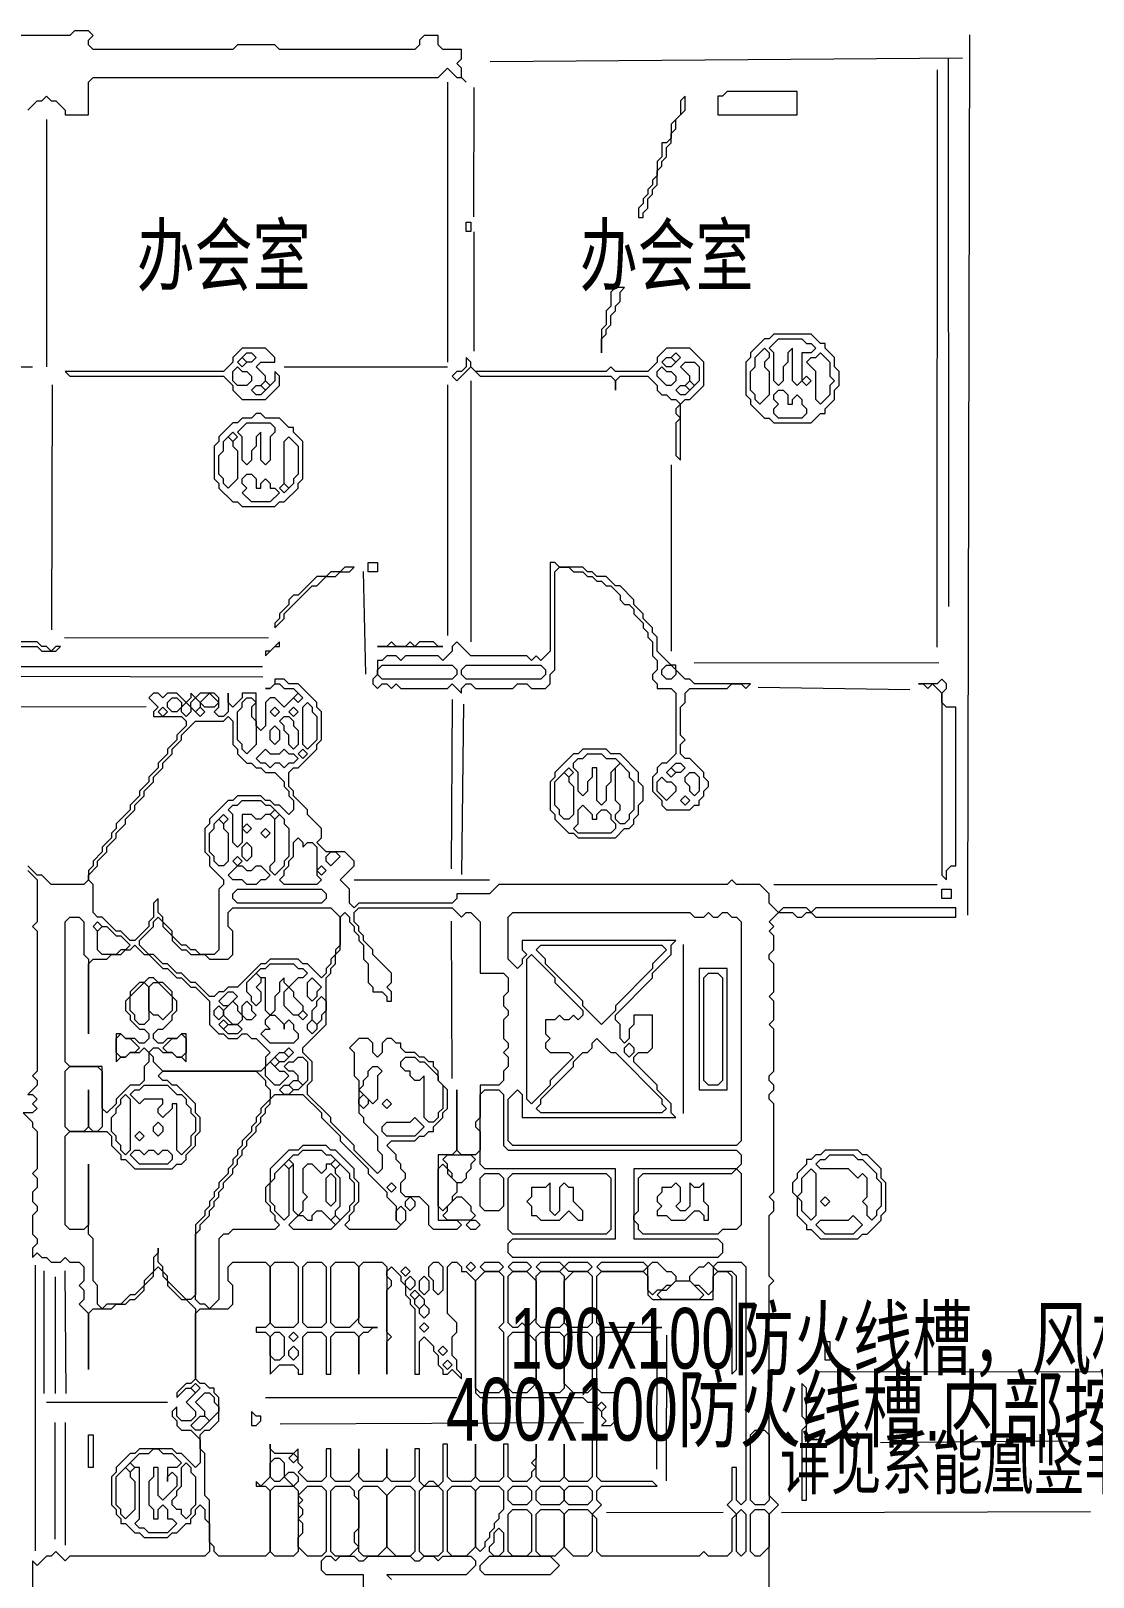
# Model space of a CAD drawing. Extents: x 10 to 1972, y 14 to 1392.
# Drawn here: x 1294.7 to 1522.4, y 704.5 to 1036 of the extents above; entities that cross this region are included whole.
import ezdxf

# ---------------------------------------------------------------- set-up
doc = ezdxf.new("R2010")
doc.units = 0
for name, color, linetype, lineweight in [('OCR_TEXT', 6, 'Continuous', 0), ('TRACE_CURVE', 6, 'Continuous', 0), ('TRACE_STRAIGHT', 5, 'Continuous', 0), ('TRACE_TEXT_SYMBOL', 6, 'Continuous', 0)]:
    doc.layers.add(name, color=color, linetype=linetype, lineweight=lineweight)
doc.styles.add('wqy-unicode', font='wqy-unicode.lff')

msp = doc.modelspace()

# ---------------------------------------------------------------- linework, layer by layer
at = {"layer": 'TRACE_CURVE', "color": 6}
for points in [[(1347, 897), (1347, 896), (1346, 895), (1345, 895), (1346, 895), (1347, 896), (1348, 896), (1349, 895), (1351, 895), (1352, 894), (1349, 891), (1347, 893), (1346, 893), (1345, 892), (1345, 887), (1344, 886), (1343, 887), (1343, 894), (1340, 894), (1340, 893), (1338, 891), (1337, 892), (1337, 894), (1337, 890), (1336, 889), (1335, 889), (1334, 890), (1335, 891), (1335, 893), (1334, 894), (1331, 894), (1330, 893), (1329, 894), (1329, 893), (1328, 892), (1326, 894), (1324, 894), (1323, 893), (1322, 894), (1321, 894), (1320, 893), (1322, 891), (1321, 890), (1321, 889), (1327, 889), (1328, 888), (1328, 887), (1326, 885), (1326, 884), (1324, 882), (1324, 881), (1322, 879), (1322, 878), (1320, 876), (1320, 875), (1318, 873), (1318, 872), (1316, 870), (1316, 869), (1313, 866), (1313, 865), (1312, 864), (1312, 863), (1310, 861)], [(1493, 846), (1493, 848), (1463, 848), (1462, 847), (1461, 848), (1456, 848), (1455, 847), (1453, 849), (1453, 851), (1451, 853), (1446, 853), (1445, 854), (1444, 853), (1395, 853), (1393, 851), (1386, 851), (1386, 850), (1385, 849), (1365, 849), (1364, 848), (1363, 849), (1363, 852), (1361, 854), (1364, 857), (1364, 858), (1362, 860), (1358, 860), (1356, 862), (1357, 863), (1357, 865), (1354, 868), (1354, 869), (1351, 872), (1351, 873), (1350, 874), (1350, 877), (1351, 878), (1352, 878), (1356, 882), (1356, 883), (1357, 884), (1357, 890), (1356, 891), (1356, 892), (1352, 896), (1350, 896), (1349, 897), (1347, 897)], [(1336, 888), (1337, 889), (1338, 888), (1338, 883), (1339, 882), (1339, 881), (1341, 879), (1342, 879), (1343, 878), (1344, 878), (1345, 877), (1347, 877), (1349, 875), (1349, 874), (1350, 873), (1350, 872), (1351, 871), (1351, 869), (1350, 868), (1348, 870), (1347, 870), (1346, 871), (1345, 871), (1344, 872), (1339, 872), (1338, 871), (1337, 871), (1333, 867), (1333, 866), (1332, 865), (1332, 860), (1333, 859), (1333, 857), (1336, 854), (1336, 853), (1335, 852), (1335, 839), (1334, 838), (1331, 838), (1330, 839), (1329, 839), (1328, 840), (1327, 840), (1325, 842), (1325, 843), (1323, 845), (1323, 846), (1322, 847), (1322, 850), (1321, 849), (1321, 846), (1320, 845), (1320, 844), (1317, 841), (1316, 841), (1314, 843), (1313, 843), (1310, 846), (1309, 846), (1308, 847), (1308, 853), (1307, 854), (1307, 855), (1309, 857)], [(1309, 857), (1309, 858), (1311, 860), (1311, 861), (1313, 863), (1313, 864), (1315, 866), (1315, 867), (1317, 869), (1317, 870), (1319, 872), (1319, 873), (1321, 875), (1321, 876), (1323, 878), (1323, 879), (1325, 881), (1325, 882), (1327, 884), (1327, 885), (1330, 888), (1336, 888)], [(1310, 861), (1310, 860), (1308, 858), (1308, 857), (1307, 856), (1307, 854), (1306, 853), (1299, 853), (1297, 855), (1296, 855), (1294, 857)], [(1294, 856), (1296, 854), (1296, 845), (1295, 844), (1296, 843), (1296, 813), (1295, 812), (1296, 811), (1296, 810), (1294, 808), (1295, 808), (1296, 807), (1295, 806), (1296, 805), (1295, 804), (1293, 804), (1295, 802), (1295, 801), (1296, 800), (1296, 792), (1295, 791), (1296, 790), (1296, 788), (1295, 787), (1295, 785), (1296, 784), (1296, 783), (1295, 782), (1295, 778)], [(1302, 845), (1303, 846), (1305, 846), (1306, 845), (1306, 838), (1307, 837), (1307, 821), (1307, 836), (1308, 837), (1311, 837), (1312, 838), (1314, 838), (1315, 839), (1316, 839), (1317, 840), (1319, 838), (1320, 838), (1323, 835), (1324, 835), (1326, 833), (1327, 833), (1329, 831), (1330, 831), (1333, 828), (1333, 823), (1335, 821), (1336, 821), (1337, 820), (1339, 820), (1340, 821), (1341, 821), (1342, 820), (1343, 820), (1346, 817), (1345, 816), (1345, 814), (1344, 813), (1323, 813), (1321, 815), (1321, 816), (1320, 817), (1321, 818), (1322, 818), (1323, 817), (1325, 817), (1326, 816), (1327, 816), (1328, 815), (1328, 821), (1327, 821), (1326, 820), (1324, 820), (1323, 819), (1322, 819), (1321, 820), (1321, 821), (1322, 822), (1323, 822), (1325, 824), (1325, 825), (1326, 826), (1326, 828), (1325, 829), (1325, 830)], [(1383, 803), (1383, 804), (1384, 805), (1384, 809), (1382, 811), (1382, 813), (1381, 814), (1381, 815), (1380, 815), (1379, 816), (1378, 816), (1377, 817), (1375, 817), (1374, 818), (1374, 819), (1373, 819), (1372, 820), (1371, 820), (1370, 819), (1370, 817), (1369, 816), (1368, 817), (1368, 819), (1367, 820), (1365, 820), (1363, 818), (1364, 817), (1364, 812), (1365, 811), (1365, 804), (1366, 803), (1366, 802), (1369, 799), (1369, 796), (1370, 795), (1370, 792), (1369, 791), (1364, 796), (1364, 797), (1359, 802), (1359, 803), (1354, 808), (1354, 810), (1355, 811), (1355, 815), (1353, 817), (1353, 818), (1358, 823), (1358, 833), (1359, 834), (1359, 835), (1360, 836), (1360, 838), (1361, 839), (1361, 846), (1362, 847), (1363, 846), (1363, 845), (1364, 844), (1364, 843), (1365, 842), (1365, 841), (1366, 840), (1366, 837)], [(1364, 847), (1365, 848), (1385, 848), (1387, 846), (1388, 847), (1389, 847), (1391, 845), (1391, 834), (1396, 834), (1397, 833), (1397, 830), (1396, 829), (1396, 827), (1397, 826), (1397, 825), (1396, 824), (1396, 820), (1397, 819), (1397, 818), (1396, 817), (1397, 816), (1397, 814), (1396, 813), (1396, 811), (1395, 810), (1391, 810), (1391, 803), (1390, 802), (1390, 801), (1391, 800), (1391, 796), (1390, 795), (1387, 795), (1386, 796), (1386, 809), (1386, 796), (1385, 795), (1382, 795), (1382, 781), (1386, 781), (1387, 780), (1386, 779), (1381, 779), (1380, 780), (1380, 784), (1378, 786), (1375, 786), (1374, 787), (1374, 789), (1375, 790), (1375, 791), (1374, 792), (1374, 793), (1373, 794), (1373, 795), (1371, 797), (1372, 798), (1377, 798), (1378, 799), (1379, 799), (1380, 800), (1381, 800), (1381, 801), (1383, 803)], [(1366, 837), (1367, 836), (1367, 832), (1368, 831), (1368, 830), (1370, 830), (1371, 829), (1371, 828), (1372, 828), (1372, 830), (1371, 831), (1372, 832), (1372, 834), (1368, 838), (1368, 839), (1366, 841), (1366, 842), (1365, 843), (1365, 844), (1364, 845), (1364, 847)], [(1453, 664), (1453, 718), (1455, 720), (1453, 722), (1453, 767), (1454, 768), (1453, 769), (1453, 782), (1454, 783), (1454, 785), (1453, 786), (1454, 787), (1454, 806), (1453, 807), (1453, 808), (1454, 809), (1454, 810), (1453, 811), (1453, 812), (1454, 813), (1454, 822), (1453, 823), (1454, 824), (1454, 828), (1453, 829), (1454, 830), (1454, 836), (1453, 837), (1453, 838), (1454, 839), (1454, 842), (1453, 843), (1454, 844), (1453, 845), (1455, 847), (1458, 847), (1459, 846), (1460, 846), (1461, 847), (1462, 847), (1463, 846), (1493, 846)], [(1325, 830), (1323, 832), (1322, 832), (1321, 833), (1320, 833), (1319, 832), (1318, 832), (1316, 830), (1316, 829), (1315, 828), (1315, 826), (1316, 825), (1316, 824), (1318, 822), (1319, 822), (1320, 821), (1320, 820), (1319, 819), (1318, 819), (1317, 820), (1315, 820), (1314, 821), (1313, 821), (1313, 815), (1314, 816), (1315, 816), (1316, 817), (1318, 817), (1319, 818), (1320, 817), (1320, 815), (1319, 814), (1319, 811), (1318, 810), (1316, 810), (1313, 807), (1313, 806), (1311, 804), (1310, 805), (1310, 814), (1303, 814), (1302, 815), (1302, 845)], [(1322, 812), (1323, 813), (1343, 813), (1345, 811), (1345, 810), (1346, 809), (1346, 807), (1344, 805), (1344, 804), (1343, 803), (1343, 802), (1342, 801), (1342, 800), (1340, 798), (1340, 797), (1339, 796), (1339, 795), (1338, 794), (1338, 793), (1337, 792), (1337, 791), (1335, 789), (1335, 788), (1334, 787), (1334, 786), (1333, 785), (1333, 784), (1332, 783), (1332, 782), (1330, 780), (1330, 765), (1329, 764), (1328, 764), (1324, 768), (1324, 769), (1323, 770), (1323, 771), (1322, 772), (1322, 775), (1322, 774), (1321, 773), (1321, 770), (1319, 768), (1319, 767), (1317, 765), (1316, 765), (1314, 763), (1311, 763), (1310, 762), (1309, 763), (1309, 767), (1308, 768), (1308, 777), (1307, 778), (1307, 793), (1307, 780), (1306, 779), (1303, 779), (1302, 780), (1302, 799), (1303, 800), (1311, 800), (1312, 799), (1312, 797)], [(1312, 797), (1314, 795), (1314, 794), (1315, 794), (1317, 792), (1325, 792), (1326, 793), (1327, 793), (1328, 794), (1328, 795), (1330, 797), (1330, 799), (1331, 800), (1331, 803), (1330, 804), (1330, 806), (1326, 810), (1325, 810), (1324, 811), (1323, 811), (1322, 812)], [(1346, 807), (1347, 808), (1353, 808), (1357, 804), (1357, 803), (1361, 799), (1361, 798), (1367, 792), (1367, 791), (1371, 787), (1371, 786), (1373, 784), (1373, 781), (1374, 780), (1373, 779), (1363, 779), (1362, 780), (1363, 781), (1363, 782), (1364, 783), (1364, 784), (1365, 785), (1365, 789), (1364, 790), (1364, 792), (1360, 796), (1359, 796), (1358, 797), (1353, 797), (1352, 796), (1350, 796), (1346, 792), (1346, 789), (1345, 788), (1345, 785), (1346, 784), (1346, 783), (1347, 782), (1347, 781), (1348, 780), (1347, 779), (1338, 779), (1337, 778), (1336, 778), (1335, 777), (1335, 764), (1333, 762), (1332, 763), (1331, 763), (1330, 764), (1330, 778), (1331, 779), (1331, 780), (1333, 782), (1333, 783), (1334, 784), (1334, 785), (1335, 786), (1335, 787), (1336, 788), (1336, 789), (1338, 791), (1338, 792), (1339, 793)], [(1339, 793), (1339, 794), (1340, 795), (1340, 796), (1341, 797), (1341, 798), (1343, 800), (1343, 801), (1344, 802), (1344, 803), (1345, 804), (1345, 805), (1346, 806), (1346, 807)], [(1295, 778), (1296, 777), (1296, 776), (1295, 775), (1295, 773), (1296, 774), (1297, 773), (1298, 773), (1299, 772), (1301, 772), (1302, 773), (1303, 772), (1305, 772), (1306, 771), (1306, 768), (1305, 767), (1306, 766), (1306, 764), (1305, 763), (1307, 761), (1307, 749), (1307, 761), (1308, 762), (1312, 762), (1313, 763), (1315, 763), (1316, 764), (1317, 764), (1319, 766), (1319, 767), (1321, 769), (1321, 770), (1322, 771), (1323, 770), (1323, 769), (1324, 768), (1324, 767), (1327, 764), (1328, 764), (1330, 762), (1330, 747), (1329, 746), (1328, 746), (1326, 744), (1326, 743), (1328, 745), (1329, 745), (1330, 744), (1328, 742), (1330, 740), (1330, 739), (1329, 738), (1327, 738), (1326, 739), (1326, 741), (1325, 740), (1325, 739), (1326, 738), (1326, 737), (1327, 736), (1329, 736), (1331, 734), (1331, 729), (1330, 728)], [(1378, 732), (1377, 732), (1377, 726), (1376, 725), (1372, 725), (1371, 726), (1371, 732), (1371, 726), (1370, 725), (1366, 725), (1365, 726), (1365, 732), (1365, 727), (1363, 725), (1360, 725), (1359, 726), (1359, 732), (1358, 732), (1358, 726), (1357, 725), (1354, 725), (1352, 727), (1353, 728), (1352, 729), (1352, 732), (1351, 731), (1347, 731), (1346, 732), (1346, 733), (1346, 726), (1344, 724), (1343, 725), (1343, 724), (1345, 724), (1346, 723), (1346, 710), (1345, 709), (1335, 709), (1334, 710), (1334, 711), (1333, 712), (1333, 721), (1332, 722), (1332, 731), (1331, 732), (1331, 735), (1332, 736), (1333, 736), (1335, 738), (1335, 743), (1334, 744), (1334, 745), (1333, 745), (1332, 746), (1331, 746), (1330, 747), (1330, 761), (1331, 762), (1337, 762), (1338, 763), (1338, 767), (1337, 768), (1337, 771)], [(1337, 771), (1338, 772), (1345, 772), (1346, 771), (1346, 759), (1345, 758), (1343, 758), (1343, 757), (1345, 757), (1346, 756), (1346, 748), (1348, 750), (1351, 750), (1352, 749), (1352, 748), (1353, 748), (1353, 756), (1354, 757), (1357, 757), (1358, 756), (1358, 748), (1359, 748), (1359, 756), (1360, 757), (1364, 757), (1365, 756), (1365, 748), (1365, 756), (1366, 757), (1367, 757), (1368, 758), (1369, 758), (1366, 758), (1365, 759), (1365, 771), (1366, 772), (1370, 772), (1371, 771), (1371, 748), (1371, 755), (1372, 756), (1371, 757), (1371, 766), (1372, 767), (1372, 768), (1371, 769), (1371, 770), (1372, 771), (1374, 769), (1374, 768), (1375, 767), (1375, 765), (1376, 764), (1376, 763), (1377, 762), (1377, 748), (1378, 748), (1378, 755), (1379, 756), (1381, 754), (1381, 753), (1382, 752), (1382, 750), (1383, 749)], [(1383, 749), (1383, 748), (1384, 748), (1385, 749), (1387, 747), (1387, 748), (1386, 749), (1386, 751), (1385, 752), (1385, 756), (1386, 757), (1386, 759), (1384, 761), (1384, 771), (1385, 772), (1386, 772), (1387, 771), (1387, 770), (1388, 770), (1390, 768), (1390, 744), (1391, 743), (1413, 743), (1414, 742), (1415, 742), (1417, 740), (1417, 739), (1418, 738), (1417, 737), (1419, 737), (1420, 738), (1420, 744), (1417, 744), (1416, 745), (1416, 756), (1417, 757), (1428, 757), (1429, 758), (1430, 758), (1417, 758), (1416, 759), (1416, 769), (1417, 770), (1426, 770), (1427, 769), (1427, 765), (1428, 764), (1441, 764), (1441, 769), (1442, 770), (1444, 770), (1445, 769), (1445, 748), (1446, 749), (1446, 769), (1445, 770), (1442, 770), (1441, 771), (1442, 772), (1447, 772), (1448, 771), (1448, 721), (1447, 720), (1446, 721)], [(1446, 721), (1446, 728), (1445, 728), (1445, 721), (1444, 720), (1446, 718), (1445, 717), (1445, 710), (1444, 709), (1440, 709), (1439, 710), (1438, 709), (1417, 709), (1416, 710), (1416, 717), (1415, 718), (1417, 720), (1416, 721), (1416, 723), (1417, 724), (1429, 724), (1428, 725), (1417, 725), (1416, 726), (1416, 735), (1415, 734), (1415, 726), (1414, 725), (1410, 725), (1409, 726), (1409, 733), (1409, 726), (1408, 725), (1404, 725), (1403, 726), (1403, 733), (1403, 730), (1402, 729), (1403, 728), (1402, 727), (1402, 726), (1401, 725), (1398, 725), (1397, 726), (1397, 733), (1396, 733), (1396, 726), (1395, 725), (1391, 725), (1390, 726), (1390, 733), (1390, 726), (1389, 725), (1385, 725), (1384, 726), (1384, 733), (1383, 733), (1383, 725), (1382, 724), (1381, 725), (1380, 725), (1379, 724), (1378, 725), (1378, 732)], [(1330, 728), (1327, 731), (1326, 731), (1325, 732), (1318, 732), (1317, 731), (1316, 731), (1313, 728), (1313, 727), (1312, 726), (1312, 720), (1313, 719), (1313, 718), (1314, 717), (1314, 716), (1315, 716), (1317, 714), (1318, 714), (1319, 713), (1324, 713), (1325, 714), (1326, 714), (1328, 716), (1329, 716), (1329, 717), (1330, 718), (1330, 719), (1331, 720), (1332, 719), (1332, 717), (1333, 716), (1333, 710), (1332, 709), (1303, 709), (1302, 708), (1300, 710), (1299, 709), (1298, 709), (1296, 707), (1295, 708), (1295, 664)], [(1366, 665), (1366, 705), (1358, 705), (1357, 706), (1357, 708), (1358, 709), (1359, 709), (1360, 708), (1361, 709), (1364, 709), (1365, 708), (1366, 708), (1367, 709), (1376, 709), (1377, 708), (1378, 708), (1379, 709), (1381, 709), (1382, 708), (1383, 709), (1389, 709), (1390, 708), (1390, 707), (1388, 705), (1371, 705), (1372, 704)]]:
    msp.add_lwpolyline(points, dxfattribs=at)
for points in [[(1324, 892), (1325, 893), (1326, 893), (1327, 892), (1327, 891), (1326, 890), (1325, 890), (1324, 891)], [(1327, 891), (1328, 892), (1329, 891), (1329, 890), (1328, 889), (1327, 890)], [(1329, 892), (1330, 893), (1331, 892), (1331, 891), (1330, 890), (1329, 891)], [(1333, 894), (1335, 892), (1334, 891), (1332, 891), (1331, 892)], [(1340, 892), (1341, 893), (1342, 893), (1343, 892), (1342, 891), (1342, 889), (1343, 888), (1343, 883), (1341, 881), (1340, 882), (1340, 883), (1339, 884), (1339, 890), (1340, 891)], [(1351, 893), (1352, 894), (1353, 893), (1352, 892)], [(1353, 891), (1354, 892), (1355, 891), (1355, 890), (1356, 889), (1356, 884), (1354, 882), (1353, 883)], [(1322, 890), (1323, 891), (1324, 890), (1323, 889)], [(1330, 890), (1331, 891), (1332, 890), (1331, 889)], [(1346, 890), (1347, 891), (1348, 890), (1347, 889)], [(1348, 888), (1349, 889), (1350, 889), (1351, 888), (1351, 887), (1352, 886), (1352, 883), (1351, 882), (1350, 883), (1350, 885), (1349, 886), (1349, 887)], [(1350, 890), (1351, 891), (1352, 890), (1351, 889)], [(1346, 886), (1347, 887), (1348, 886), (1348, 884), (1347, 883), (1346, 884)], [(1345, 882), (1346, 881), (1348, 881), (1349, 882), (1350, 881), (1351, 881), (1352, 880), (1351, 879), (1350, 879), (1349, 878), (1348, 879), (1347, 879), (1346, 878), (1345, 879), (1344, 879), (1343, 880)], [(1352, 881), (1353, 882), (1354, 881), (1353, 880)], [(1339, 870), (1340, 871), (1344, 871), (1345, 870), (1346, 870), (1347, 869), (1346, 868), (1345, 868), (1344, 867), (1343, 867), (1342, 868), (1340, 868), (1340, 862), (1339, 861), (1338, 862), (1338, 868), (1337, 869), (1338, 870)], [(1346, 868), (1347, 869), (1348, 868), (1347, 867)], [(1334, 866), (1335, 867), (1336, 866), (1336, 865), (1337, 864), (1337, 858), (1336, 857), (1335, 857), (1334, 858), (1334, 859), (1333, 860), (1333, 864), (1334, 865)], [(1335, 867), (1336, 868), (1337, 867), (1336, 866)], [(1340, 865), (1341, 866), (1342, 865), (1341, 864)], [(1347, 867), (1348, 868), (1349, 867), (1349, 866), (1350, 865), (1350, 859), (1349, 858), (1349, 857), (1347, 855), (1346, 856), (1346, 857), (1347, 858)], [(1340, 861), (1341, 862), (1342, 861), (1342, 859), (1341, 858), (1340, 859)], [(1344, 864), (1345, 865), (1346, 864), (1345, 863)], [(1351, 862), (1352, 863), (1353, 862), (1353, 861), (1354, 862), (1355, 862), (1356, 861), (1356, 855), (1357, 854), (1356, 853), (1349, 853), (1348, 854), (1349, 855), (1349, 856), (1350, 857), (1350, 858), (1351, 859)], [(1338, 858), (1339, 859), (1340, 858), (1339, 857)], [(1358, 859), (1359, 860), (1360, 860), (1361, 859), (1359, 857), (1358, 858)], [(1339, 857), (1340, 857), (1341, 856), (1342, 856), (1343, 857), (1344, 857), (1346, 855), (1345, 854), (1344, 854), (1343, 853), (1341, 853), (1340, 854), (1338, 854), (1337, 855)], [(1356, 856), (1357, 857), (1358, 856), (1357, 855)], [(1338, 851), (1339, 852), (1357, 852), (1358, 851), (1358, 850), (1357, 849), (1339, 849), (1338, 850)], [(1337, 847), (1338, 848), (1359, 848), (1361, 846), (1361, 840), (1360, 839), (1360, 838), (1359, 837), (1359, 836), (1358, 835), (1358, 834), (1357, 833), (1354, 836), (1353, 836), (1352, 837), (1346, 837), (1345, 836), (1344, 836), (1339, 831), (1337, 831), (1336, 830), (1335, 830), (1334, 829), (1333, 829), (1330, 832), (1329, 832), (1327, 834), (1326, 834), (1324, 836), (1323, 836), (1321, 838), (1320, 838), (1318, 840), (1318, 841), (1321, 844), (1321, 845), (1322, 846), (1323, 845), (1323, 844), (1325, 842), (1325, 841), (1327, 839), (1328, 839), (1329, 838), (1332, 838), (1333, 837), (1337, 837), (1338, 838), (1338, 843), (1337, 844)], [(1397, 846), (1398, 847), (1436, 847), (1437, 846), (1439, 846), (1440, 847), (1441, 846), (1442, 846), (1443, 847), (1444, 847), (1445, 846), (1446, 846), (1447, 845), (1447, 798), (1446, 797), (1398, 797), (1397, 798), (1397, 807), (1399, 809), (1400, 808), (1400, 803), (1433, 803), (1432, 804), (1432, 806), (1429, 809), (1429, 810), (1424, 815), (1424, 816), (1425, 817), (1427, 817), (1428, 818), (1428, 825), (1424, 825), (1424, 823), (1423, 822), (1423, 820), (1422, 819), (1421, 820), (1421, 823), (1420, 824), (1420, 825), (1428, 833), (1428, 834), (1432, 838), (1432, 840), (1433, 841), (1400, 841), (1400, 839), (1401, 838), (1400, 837), (1400, 836), (1399, 835), (1397, 837)], [(1308, 844), (1309, 845), (1310, 844), (1309, 843)], [(1309, 843), (1310, 844), (1311, 844), (1313, 842), (1314, 842), (1316, 840), (1315, 839), (1314, 839), (1313, 838), (1310, 838), (1309, 839)], [(1403, 839), (1404, 840), (1430, 840), (1431, 839), (1428, 836), (1428, 835), (1420, 827), (1420, 826), (1417, 823), (1413, 827), (1413, 828), (1405, 836), (1405, 837)], [(1345, 835), (1346, 836), (1351, 836), (1352, 835), (1353, 835), (1354, 834), (1353, 833), (1352, 833), (1350, 831), (1349, 832), (1349, 833), (1348, 832), (1348, 830), (1347, 829), (1347, 826), (1346, 825), (1345, 826), (1345, 833), (1344, 833), (1343, 834), (1344, 835)], [(1401, 837), (1402, 838), (1407, 833), (1407, 832), (1413, 826), (1413, 825), (1412, 824), (1411, 825), (1410, 824), (1409, 824), (1408, 825), (1407, 824), (1405, 824), (1405, 821), (1406, 820), (1405, 819), (1405, 818), (1406, 817), (1410, 817), (1411, 816), (1406, 811), (1406, 810), (1402, 806), (1401, 807)], [(1343, 834), (1344, 833), (1344, 832), (1343, 831), (1344, 830), (1344, 828), (1343, 827), (1342, 828), (1342, 829), (1341, 830), (1341, 832)], [(1354, 832), (1355, 833), (1357, 831), (1356, 830), (1356, 829), (1355, 828), (1354, 829)], [(1319, 832), (1320, 831), (1320, 824), (1319, 823), (1318, 823), (1317, 824), (1317, 825), (1316, 826), (1316, 829)], [(1320, 831), (1321, 832), (1322, 832), (1325, 829), (1325, 826), (1323, 824), (1322, 825), (1321, 825), (1320, 826)], [(1337, 830), (1338, 830), (1339, 829), (1337, 827), (1336, 827), (1335, 828)], [(1349, 830), (1350, 831), (1351, 830), (1351, 829), (1353, 827), (1353, 826), (1352, 825), (1351, 825), (1349, 827)], [(1356, 828), (1357, 829), (1358, 828), (1358, 826), (1357, 825), (1357, 824), (1356, 823), (1355, 824), (1355, 826), (1356, 827)], [(1334, 826), (1335, 827), (1336, 826), (1336, 825), (1335, 824), (1334, 825)], [(1338, 828), (1339, 827), (1339, 826), (1340, 825), (1340, 824), (1339, 823), (1338, 823), (1336, 825), (1336, 826)], [(1340, 827), (1341, 828), (1342, 827), (1342, 826), (1343, 825), (1342, 824), (1341, 824), (1340, 825)], [(1352, 825), (1353, 826), (1354, 825), (1353, 824)], [(1335, 823), (1336, 824), (1337, 823), (1336, 822)], [(1336, 822), (1337, 823), (1339, 823), (1340, 822), (1339, 821), (1337, 821)], [(1345, 824), (1346, 825), (1347, 825), (1349, 823), (1349, 822), (1349, 823), (1350, 824), (1351, 823), (1351, 822), (1352, 821), (1352, 820), (1351, 819), (1346, 819), (1344, 821), (1345, 822), (1346, 822), (1345, 823)], [(1354, 823), (1355, 824), (1356, 823), (1356, 822), (1355, 821), (1354, 822)], [(1313, 820), (1314, 821), (1315, 820), (1316, 820), (1318, 818), (1317, 817), (1316, 817), (1315, 816), (1314, 816), (1313, 817)], [(1326, 820), (1327, 821), (1328, 820), (1328, 817), (1327, 816), (1326, 816), (1325, 817), (1324, 817), (1323, 818), (1325, 820)], [(1415, 819), (1416, 820), (1419, 817), (1420, 817), (1430, 807), (1430, 806), (1431, 805), (1430, 804), (1404, 804), (1403, 805), (1404, 806), (1404, 807), (1411, 814), (1411, 815), (1413, 817), (1414, 817), (1415, 818)], [(1422, 818), (1423, 819), (1424, 818), (1424, 817), (1423, 816), (1422, 817)], [(1346, 815), (1347, 816), (1348, 815), (1347, 814)], [(1347, 816), (1348, 817), (1349, 817), (1350, 816), (1349, 815), (1348, 815)], [(1349, 817), (1350, 818), (1351, 817), (1350, 816)], [(1351, 815), (1352, 816), (1353, 816), (1354, 815), (1354, 811), (1353, 810), (1352, 811), (1352, 812), (1351, 813), (1350, 813), (1349, 814), (1350, 815)], [(1374, 815), (1375, 816), (1377, 816), (1378, 815), (1379, 815), (1382, 812), (1382, 811), (1383, 810), (1383, 805), (1382, 804), (1382, 803), (1381, 802), (1380, 802), (1379, 803), (1379, 812), (1378, 811), (1377, 811), (1376, 812), (1376, 813), (1375, 813), (1374, 814)], [(1302, 813), (1303, 814), (1309, 814), (1310, 813), (1310, 801), (1309, 800), (1308, 800), (1307, 801), (1307, 809), (1307, 801), (1306, 800), (1303, 800), (1302, 801)], [(1345, 814), (1346, 815), (1348, 813), (1349, 813), (1350, 812), (1348, 810), (1347, 810), (1345, 812)], [(1367, 813), (1368, 814), (1369, 814), (1370, 813), (1369, 812), (1369, 807), (1368, 806), (1365, 809), (1366, 810), (1366, 811), (1367, 812)], [(1318, 809), (1319, 810), (1324, 810), (1326, 808), (1327, 808), (1328, 807), (1328, 806), (1329, 805), (1329, 804), (1330, 803), (1330, 800), (1329, 799), (1329, 797), (1327, 795), (1326, 796), (1326, 806), (1325, 806), (1325, 805), (1323, 803), (1322, 804), (1322, 805), (1323, 806), (1323, 807), (1319, 807), (1318, 806), (1316, 808), (1317, 809)], [(1348, 809), (1349, 810), (1350, 810), (1351, 809), (1350, 808), (1349, 808)], [(1350, 810), (1351, 811), (1352, 811), (1353, 810), (1352, 809), (1351, 809)], [(1391, 808), (1392, 809), (1395, 809), (1396, 808), (1396, 797), (1397, 796), (1446, 796), (1447, 795), (1447, 793), (1446, 792), (1424, 792), (1424, 777), (1442, 777), (1443, 776), (1443, 774), (1442, 773), (1398, 773), (1397, 774), (1397, 776), (1398, 777), (1420, 777), (1420, 792), (1392, 792), (1391, 793)], [(1314, 807), (1315, 808), (1316, 807), (1316, 796), (1315, 795), (1314, 796), (1314, 797), (1313, 798), (1313, 799), (1312, 800), (1312, 803), (1313, 804), (1313, 805), (1314, 806)], [(1365, 807), (1366, 808), (1367, 807), (1367, 806), (1366, 805), (1365, 806)], [(1370, 806), (1371, 807), (1372, 806), (1371, 805)], [(1376, 802), (1377, 803), (1379, 801), (1377, 799), (1371, 799), (1370, 800), (1370, 801), (1371, 802)], [(1317, 799), (1318, 800), (1319, 799), (1318, 798)], [(1321, 801), (1322, 802), (1323, 801), (1323, 800), (1322, 799), (1321, 800)], [(1316, 795), (1317, 796), (1318, 796), (1319, 795), (1320, 796), (1321, 796), (1322, 795), (1323, 796), (1324, 796), (1325, 795), (1325, 794), (1324, 793), (1318, 793)], [(1352, 795), (1353, 796), (1357, 796), (1358, 795), (1359, 795), (1360, 794), (1359, 793), (1358, 793), (1358, 792), (1357, 791), (1355, 793), (1354, 793), (1353, 792), (1353, 787), (1354, 786), (1353, 785), (1353, 783), (1352, 782), (1351, 783), (1351, 793), (1350, 794), (1351, 795)], [(1349, 793), (1350, 792), (1350, 782), (1349, 781), (1347, 783), (1347, 784), (1346, 785), (1346, 789), (1347, 790), (1347, 791)], [(1349, 793), (1350, 794), (1351, 793), (1350, 792)], [(1359, 793), (1360, 794), (1361, 793), (1360, 792)], [(1360, 792), (1361, 793), (1363, 791), (1363, 790), (1364, 789), (1364, 785), (1363, 784), (1363, 783), (1361, 781), (1360, 782), (1360, 783), (1361, 784), (1361, 790), (1360, 791)], [(1382, 792), (1383, 793), (1384, 792), (1384, 791), (1386, 789), (1386, 787), (1385, 786), (1385, 785), (1383, 783), (1382, 784)], [(1383, 794), (1384, 795), (1389, 795), (1390, 794), (1389, 793), (1389, 792), (1388, 791), (1388, 790), (1387, 789), (1386, 789), (1385, 790), (1385, 791), (1384, 792), (1384, 793)], [(1358, 790), (1359, 791), (1360, 790), (1360, 785), (1359, 784), (1358, 785)], [(1371, 788), (1372, 789), (1373, 788), (1372, 787)], [(1391, 790), (1392, 791), (1395, 791), (1396, 790), (1396, 784), (1395, 783), (1392, 783), (1391, 784)], [(1397, 790), (1398, 791), (1418, 791), (1419, 790), (1419, 779), (1418, 778), (1398, 778), (1397, 779)], [(1445, 791), (1446, 792), (1447, 791), (1447, 780), (1446, 779), (1443, 779), (1442, 778), (1426, 778), (1425, 779), (1425, 780), (1424, 781), (1424, 782), (1425, 783), (1425, 790), (1426, 791)], [(1375, 785), (1376, 786), (1377, 785), (1377, 784), (1376, 783), (1375, 784)], [(1386, 786), (1387, 786), (1389, 784), (1389, 783), (1390, 782), (1389, 781), (1384, 781), (1383, 782), (1384, 783), (1384, 784)], [(1355, 782), (1356, 783), (1357, 783), (1360, 780), (1359, 779), (1351, 779), (1350, 780), (1352, 782), (1353, 782), (1354, 781), (1355, 781)], [(1373, 783), (1374, 784), (1375, 783), (1375, 781), (1374, 780), (1373, 781)], [(1359, 781), (1360, 782), (1361, 781), (1360, 780)], [(1388, 780), (1389, 781), (1390, 781), (1391, 780), (1390, 779), (1389, 779)], [(1346, 771), (1347, 772), (1351, 772), (1352, 771), (1352, 759), (1351, 758), (1347, 758), (1346, 759)], [(1353, 771), (1354, 772), (1357, 772), (1358, 771), (1358, 759), (1357, 758), (1354, 758), (1353, 759)], [(1359, 771), (1360, 772), (1364, 772), (1365, 771), (1365, 760), (1363, 758), (1360, 758), (1359, 759)], [(1374, 770), (1375, 771), (1376, 770), (1375, 769)], [(1380, 771), (1381, 772), (1382, 772), (1383, 771), (1383, 766), (1382, 765), (1381, 766), (1381, 768), (1380, 769)], [(1388, 771), (1389, 772), (1390, 771), (1389, 770)], [(1392, 770), (1395, 770), (1396, 769), (1396, 759), (1395, 758), (1396, 757), (1396, 745), (1395, 744), (1391, 744), (1390, 745), (1390, 768)], [(1391, 771), (1392, 772), (1395, 772), (1396, 771), (1395, 770), (1392, 770)], [(1397, 771), (1398, 772), (1401, 772), (1402, 771), (1401, 770), (1398, 770)], [(1397, 769), (1398, 770), (1401, 770), (1403, 768), (1403, 760), (1401, 758), (1400, 759), (1399, 758), (1398, 758), (1397, 759)], [(1403, 771), (1404, 772), (1408, 772), (1409, 771), (1408, 770), (1404, 770)], [(1403, 769), (1404, 770), (1408, 770), (1409, 769), (1409, 759), (1408, 758), (1404, 758), (1403, 759)], [(1409, 771), (1410, 772), (1414, 772), (1415, 771), (1414, 770), (1410, 770)], [(1411, 770), (1414, 770), (1415, 769), (1415, 759), (1414, 758), (1410, 758), (1409, 759), (1409, 768)], [(1416, 771), (1417, 772), (1426, 772), (1427, 771), (1426, 770), (1417, 770)], [(1427, 771), (1428, 772), (1429, 772), (1431, 770), (1432, 770), (1433, 769), (1433, 768), (1432, 767), (1431, 767), (1430, 766), (1429, 766), (1428, 765), (1427, 766)], [(1439, 771), (1440, 772), (1441, 771), (1441, 766), (1440, 765), (1438, 767), (1437, 767), (1436, 768), (1436, 769), (1438, 771)], [(1375, 768), (1376, 769), (1377, 768), (1377, 767), (1376, 766), (1375, 767)], [(1376, 765), (1377, 766), (1378, 765), (1377, 764)], [(1378, 768), (1379, 769), (1380, 768), (1380, 766), (1379, 765), (1378, 766)], [(1433, 768), (1436, 768), (1439, 765), (1438, 764), (1430, 764), (1429, 765), (1430, 766), (1431, 766)], [(1377, 764), (1378, 765), (1379, 764), (1379, 763), (1378, 762), (1377, 763)], [(1378, 762), (1379, 763), (1380, 762), (1380, 761), (1379, 760), (1378, 761)], [(1346, 756), (1347, 757), (1348, 757), (1349, 756), (1349, 752), (1348, 751), (1347, 751), (1346, 752)], [(1350, 756), (1351, 757), (1352, 756), (1351, 755)], [(1378, 758), (1379, 759), (1380, 758), (1379, 757)], [(1397, 756), (1398, 757), (1401, 757), (1403, 755), (1403, 746), (1401, 744), (1398, 744), (1397, 745)], [(1403, 756), (1404, 757), (1408, 757), (1409, 756), (1409, 745), (1408, 744), (1404, 744), (1403, 745)], [(1409, 756), (1410, 757), (1414, 757), (1415, 756), (1415, 745), (1414, 744), (1411, 744), (1409, 746)], [(1350, 753), (1351, 754), (1352, 753), (1352, 752), (1351, 751), (1350, 752)], [(1382, 753), (1383, 754), (1384, 753), (1383, 752)], [(1383, 750), (1384, 751), (1385, 750), (1384, 749)], [(1329, 745), (1330, 746), (1331, 745), (1330, 744)], [(1332, 744), (1333, 744), (1334, 743), (1334, 742), (1335, 741), (1335, 740), (1333, 738), (1332, 739), (1332, 740), (1330, 742)], [(1416, 741), (1417, 742), (1418, 741), (1417, 740)], [(1331, 739), (1332, 739), (1333, 738), (1331, 736), (1330, 736), (1329, 737)], [(1449, 735), (1450, 736), (1452, 736), (1453, 735), (1453, 721), (1452, 720), (1450, 720), (1449, 721)], [(1320, 731), (1321, 732), (1322, 732), (1323, 731), (1325, 731), (1327, 729), (1326, 728), (1324, 728), (1324, 725), (1324, 726), (1325, 727), (1326, 726), (1326, 724), (1323, 721), (1322, 722), (1322, 728), (1321, 728), (1321, 726), (1320, 725), (1320, 720), (1321, 719), (1321, 717), (1322, 717), (1322, 719), (1323, 720), (1324, 719), (1324, 717), (1325, 717), (1326, 716), (1324, 714), (1320, 714), (1319, 715), (1318, 715), (1317, 716), (1318, 717), (1318, 728), (1317, 728), (1316, 729), (1318, 731)], [(1346, 729), (1347, 730), (1348, 730), (1349, 729), (1349, 726), (1348, 725), (1347, 725), (1346, 726)], [(1350, 730), (1351, 731), (1352, 730), (1351, 729)], [(1315, 728), (1316, 727), (1316, 726), (1317, 725), (1317, 719), (1315, 717), (1314, 718), (1314, 719), (1313, 720), (1313, 726)], [(1315, 728), (1316, 729), (1317, 728), (1316, 727)], [(1327, 728), (1328, 729), (1329, 728), (1329, 727), (1330, 726), (1330, 720), (1329, 719), (1329, 718), (1328, 717), (1327, 718), (1327, 719), (1326, 719), (1325, 720), (1325, 721), (1326, 722), (1326, 723), (1327, 724)], [(1349, 726), (1350, 727), (1351, 727), (1352, 726), (1352, 725), (1351, 724)], [(1346, 723), (1347, 724), (1351, 724), (1352, 723), (1352, 710), (1351, 709), (1347, 709), (1346, 710)], [(1354, 724), (1357, 724), (1358, 723), (1358, 710), (1357, 709), (1354, 709), (1352, 711), (1352, 713), (1353, 714), (1353, 716), (1352, 717), (1353, 718), (1353, 719), (1352, 720), (1353, 721), (1352, 722)], [(1359, 723), (1360, 724), (1363, 724), (1364, 723), (1364, 722), (1365, 721), (1365, 715), (1364, 714), (1364, 712), (1365, 711), (1363, 709), (1360, 709), (1359, 710)], [(1365, 723), (1366, 724), (1369, 724), (1371, 722), (1371, 711), (1369, 709), (1366, 709), (1365, 710)], [(1373, 724), (1376, 724), (1377, 723), (1377, 710), (1376, 709), (1373, 709), (1371, 711), (1371, 722)], [(1378, 723), (1379, 724), (1382, 724), (1383, 723), (1383, 710), (1382, 709), (1379, 709), (1378, 710)], [(1384, 723), (1385, 724), (1389, 724), (1390, 723), (1390, 711), (1388, 709), (1385, 709), (1384, 710)], [(1390, 723), (1391, 724), (1395, 724), (1396, 723), (1396, 719), (1395, 718), (1395, 717), (1394, 716), (1394, 715), (1393, 714), (1393, 713), (1392, 712), (1392, 711), (1391, 710), (1390, 711)], [(1397, 723), (1398, 724), (1401, 724), (1402, 723), (1402, 721), (1401, 720), (1398, 720), (1397, 721)], [(1403, 723), (1404, 724), (1408, 724), (1409, 723), (1409, 721), (1408, 720), (1404, 720), (1403, 721)], [(1409, 723), (1410, 724), (1414, 724), (1415, 723), (1415, 721), (1414, 720), (1410, 720), (1409, 721)], [(1397, 718), (1398, 719), (1401, 719), (1402, 718), (1402, 710), (1401, 709), (1398, 709), (1397, 710)], [(1403, 718), (1404, 719), (1408, 719), (1409, 718), (1409, 711), (1407, 709), (1404, 709), (1403, 710)], [(1409, 718), (1410, 719), (1414, 719), (1415, 718), (1415, 710), (1414, 709), (1411, 709), (1409, 711)], [(1446, 718), (1447, 719), (1448, 718), (1448, 710), (1447, 709), (1446, 710)], [(1449, 718), (1450, 719), (1452, 719), (1453, 718), (1453, 711), (1451, 709), (1450, 709), (1449, 710)], [(1394, 714), (1395, 715), (1396, 714), (1396, 710), (1395, 709), (1394, 709), (1393, 710), (1393, 711), (1394, 712)], [(1393, 709), (1406, 709), (1408, 707), (1406, 705), (1392, 705), (1391, 706), (1391, 707)]]:
    msp.add_lwpolyline(points, close=True, dxfattribs=at)
at = {"layer": 'TRACE_STRAIGHT', "color": 5}
for p, q in [((1495.58, 846.38), (1496.01, 1035.13)), ((1393.17, 1029.45), (1494.43, 1030.25)), ((1491.38, 1030.13), (1491.42, 912.62)), ((1384, 1025), (1384, 965)), ((1489.02, 903.88), (1489.05, 1027.63)), ((1389.67, 996.12), (1389.72, 1023.88)), ((1298, 1017), (1298, 964)), ((1389.7, 967.36), (1389.7, 992.89)), ((1261, 964), (1295, 964)), ((1349, 964), (1384, 964)), ((1299.14, 907.61), (1299.29, 960.12)), ((1384.05, 906.38), (1384.06, 960.12)), ((1389, 961), (1389, 905)), ((1432, 943), (1432, 903)), ((1365.96, 920.1), (1366.45, 898.12)), ((1301.87, 905.92), (1345.63, 905.87)), ((1279.37, 899.73), (1344.37, 899.72)), ((1436.87, 900.55), (1489.37, 900.62)), ((1280.63, 897.66), (1344.38, 897.52)), ((1450.61, 895.33), (1483.16, 894.83)), ((1384.84, 856.37), (1385.09, 892.63)), ((1290.62, 891.1), (1319.38, 891.18)), ((1387.08, 855.12), (1387.53, 891.65)), ((1364, 854), (1393, 854)), ((1454, 853), (1489, 853)), ((1384.78, 845.13), (1384.97, 811.37)), ((1434.59, 803.88), (1434.59, 840.12)), ((1295.62, 771.38), (1295.62, 710.12)), ((1297.54, 743.87), (1297.55, 770.13)), ((1301.95, 770.13), (1302.21, 743.87)), ((1299.92, 768.88), (1299.92, 743.88)), ((1431, 725.12), (1431.02, 756.38)), ((1428.88, 727.62), (1428.95, 755.13)), ((1463.13, 748.48), (1600.63, 748.71)), ((1345, 743), (1386, 743)), ((1298, 742), (1324, 742)), ((1299.91, 712.62), (1299.92, 737.63)), ((1302.13, 711.37), (1302.13, 737.62)), ((1348.13, 737.36), (1413.14, 737.66)), ((1476.87, 733.36), (1516.89, 733.68)), ((1418.12, 718.37), (1443.13, 718.45)), ((1455.62, 718.35), (1521.88, 718.58))]:
    msp.add_line(p, q, dxfattribs=at)
at = {"layer": 'TRACE_TEXT_SYMBOL', "color": 6}
for points in [[(1304, 1036), (1303, 1035), (1290, 1035)], [(1294, 1019), (1296, 1021), (1297, 1021), (1298, 1022), (1299, 1021), (1300, 1021), (1302, 1019), (1302, 1018), (1307, 1018), (1307, 1025), (1308, 1026), (1382, 1026), (1384, 1028), (1386, 1026), (1387, 1026), (1388, 1025), (1387, 1026), (1387, 1028), (1386, 1029), (1387, 1030), (1387, 1032), (1383, 1032), (1382, 1033), (1382, 1035), (1379, 1035), (1378, 1034), (1378, 1033), (1377, 1032), (1348, 1032), (1347, 1033), (1339, 1033), (1338, 1032), (1308, 1032), (1307, 1033), (1307, 1034), (1308, 1035), (1307, 1036), (1304, 1036)], [(1406, 922), (1406, 903), (1404, 901), (1403, 902), (1402, 901), (1401, 902), (1389, 902), (1386, 905), (1385, 904), (1385, 903), (1383, 901), (1382, 902), (1375, 902), (1374, 901), (1373, 902), (1371, 902), (1370, 901), (1369, 901), (1369, 898), (1368, 897), (1368, 896), (1369, 895), (1370, 896), (1371, 896), (1372, 895), (1373, 896), (1374, 895), (1384, 895), (1385, 896), (1387, 894), (1387, 895), (1388, 896), (1389, 896), (1390, 895), (1398, 895), (1399, 896), (1401, 896), (1402, 895), (1405, 895), (1406, 896), (1406, 898), (1407, 899), (1407, 920), (1408, 921), (1410, 921), (1411, 920), (1413, 920), (1414, 919), (1415, 919), (1416, 918), (1417, 918), (1418, 917), (1419, 917), (1421, 915), (1421, 914), (1422, 913), (1423, 913), (1424, 912), (1424, 911), (1426, 909), (1426, 908), (1427, 907), (1427, 906), (1428, 905)], [(1415, 920), (1414, 920), (1413, 921), (1408, 921), (1407, 922), (1406, 922)], [(1428, 905), (1428, 902), (1429, 901), (1429, 899), (1428, 898), (1428, 897), (1429, 896), (1429, 895), (1432, 895), (1433, 894), (1433, 881), (1431, 879), (1430, 879), (1429, 878), (1429, 877), (1428, 876), (1428, 873), (1430, 871), (1430, 870), (1431, 869), (1436, 869), (1437, 870), (1438, 870), (1438, 871), (1439, 872), (1439, 873), (1440, 874), (1440, 875), (1439, 876), (1439, 877), (1436, 880), (1435, 880), (1434, 881), (1434, 883), (1435, 884), (1434, 885), (1434, 891), (1435, 892), (1435, 894), (1436, 895), (1444, 895), (1445, 896), (1447, 896), (1448, 895), (1449, 896), (1437, 896), (1436, 897), (1435, 897), (1433, 899), (1433, 900), (1432, 900), (1429, 903), (1429, 906), (1428, 907), (1428, 908), (1426, 910), (1426, 911), (1424, 913), (1424, 914), (1421, 917), (1420, 917), (1418, 919), (1416, 919), (1415, 920)], [(1281, 904), (1296, 904), (1297, 903), (1300, 903), (1301, 904), (1300, 904), (1299, 903), (1298, 904), (1297, 904), (1296, 905), (1280, 905)]]:
    msp.add_lwpolyline(points, dxfattribs=at)
for points in [[(1435, 1022), (1434, 1021), (1434, 1018), (1432, 1016), (1432, 1013), (1431, 1012), (1430, 1012), (1430, 1009), (1429, 1008), (1429, 1005), (1428, 1004), (1428, 1003), (1427, 1002), (1427, 1001), (1426, 1000), (1426, 999), (1425, 998), (1425, 996), (1426, 996), (1426, 997), (1427, 998), (1427, 1000), (1428, 1001), (1428, 1002), (1429, 1003), (1429, 1006), (1430, 1007), (1430, 1008), (1431, 1009), (1431, 1011), (1432, 1012), (1432, 1014), (1433, 1015), (1433, 1017), (1435, 1019)], [(1444, 1023), (1443, 1022), (1442, 1022), (1442, 1018), (1459, 1018), (1459, 1023)], [(1388, 995), (1389, 995), (1389, 993), (1388, 993)], [(1420, 981), (1419, 980), (1419, 977), (1418, 976), (1418, 973), (1417, 972), (1417, 967), (1417, 970), (1418, 971), (1418, 972), (1419, 973), (1419, 975), (1420, 976), (1420, 977), (1421, 978), (1421, 980), (1422, 981)], [(1340, 968), (1338, 966), (1338, 965), (1336, 963), (1302, 963), (1303, 962), (1336, 962), (1338, 960), (1338, 959), (1340, 957), (1345, 957), (1348, 960), (1348, 962), (1347, 963), (1347, 961), (1346, 960), (1345, 961), (1345, 962), (1343, 964), (1344, 965), (1347, 965), (1347, 966), (1345, 968)], [(1431, 968), (1429, 966), (1429, 965), (1427, 963), (1420, 963), (1419, 964), (1418, 963), (1390, 963), (1389, 964), (1389, 965), (1388, 966), (1388, 964), (1387, 963), (1386, 963), (1385, 962), (1386, 961), (1389, 964), (1391, 962), (1419, 962), (1420, 961), (1420, 959), (1420, 961), (1421, 962), (1427, 962), (1429, 960), (1429, 959), (1430, 958), (1431, 958), (1432, 957), (1433, 957), (1434, 956), (1433, 955), (1433, 954), (1434, 953), (1433, 952), (1433, 945), (1434, 944), (1434, 956), (1435, 957), (1436, 957), (1439, 960), (1439, 965), (1436, 968)], [(1454, 971), (1453, 970), (1452, 970), (1449, 967), (1449, 966), (1448, 965), (1448, 958), (1449, 957), (1449, 956), (1452, 953), (1453, 953), (1454, 952), (1462, 952), (1464, 954), (1465, 954), (1465, 955), (1467, 957), (1467, 959), (1468, 960), (1468, 963), (1467, 964), (1467, 966), (1465, 968), (1465, 969), (1464, 969), (1462, 971)], [(1452, 968), (1453, 967), (1453, 966), (1452, 965), (1452, 964), (1453, 963), (1453, 958), (1451, 956), (1450, 957), (1450, 958), (1449, 959), (1449, 963), (1450, 964), (1450, 966)], [(1455, 970), (1460, 970), (1461, 969), (1462, 969), (1463, 968), (1462, 967), (1460, 967), (1460, 961), (1459, 960), (1458, 961), (1458, 968), (1457, 967), (1457, 965), (1456, 964), (1456, 961), (1455, 960), (1454, 961), (1454, 967), (1453, 968)], [(1339, 965), (1340, 966), (1341, 965), (1340, 964)], [(1340, 966), (1341, 967), (1342, 967), (1343, 966), (1342, 965), (1341, 965)], [(1430, 965), (1431, 966), (1432, 966), (1433, 965), (1432, 964), (1431, 964)], [(1432, 966), (1433, 967), (1434, 966), (1433, 965)], [(1434, 964), (1435, 965), (1437, 965), (1438, 964), (1438, 961), (1437, 960), (1436, 961), (1436, 962)], [(1463, 966), (1464, 967), (1466, 965), (1466, 962), (1467, 961), (1466, 960), (1466, 958), (1464, 956), (1463, 957), (1463, 963), (1461, 965), (1462, 966)], [(1338, 963), (1339, 964), (1340, 963), (1341, 963), (1342, 962), (1342, 961), (1341, 960), (1339, 960), (1338, 961)], [(1429, 963), (1430, 964), (1431, 963), (1432, 963), (1433, 962), (1433, 961), (1432, 960), (1431, 960), (1429, 962)], [(1460, 961), (1461, 962), (1462, 961), (1461, 960)], [(1342, 959), (1343, 960), (1344, 960), (1345, 959), (1344, 958), (1343, 958)], [(1344, 960), (1345, 961), (1346, 960), (1345, 959)], [(1433, 959), (1434, 960), (1435, 960), (1436, 959), (1435, 958), (1434, 958)], [(1435, 960), (1436, 961), (1437, 960), (1436, 959)], [(1454, 958), (1455, 959), (1456, 959), (1457, 958), (1457, 956), (1458, 956), (1458, 957), (1459, 958), (1460, 957), (1460, 956), (1461, 955), (1461, 954), (1460, 953), (1455, 953), (1454, 954), (1454, 955), (1455, 956), (1454, 957)], [(1343, 954), (1342, 953), (1340, 953), (1339, 952), (1338, 952), (1335, 949), (1335, 948), (1334, 947), (1334, 940), (1335, 939), (1335, 938), (1338, 935), (1339, 935), (1340, 934), (1347, 934), (1348, 935), (1349, 935), (1352, 938), (1352, 939), (1353, 940), (1353, 948), (1351, 950), (1351, 951), (1350, 951), (1348, 953), (1345, 953), (1344, 954)], [(1341, 952), (1346, 952), (1347, 951), (1347, 950), (1346, 949), (1346, 944), (1345, 943), (1344, 944), (1344, 950), (1343, 949), (1343, 947), (1342, 946), (1342, 944), (1341, 943), (1340, 944), (1340, 949), (1339, 950)], [(1336, 948), (1337, 949), (1338, 948), (1338, 947), (1339, 946), (1339, 940), (1337, 938), (1336, 939), (1336, 940), (1335, 941), (1335, 945), (1336, 946)], [(1337, 949), (1338, 950), (1339, 949), (1338, 948)], [(1349, 948), (1350, 949), (1352, 947), (1352, 941), (1351, 940), (1351, 939), (1350, 938), (1349, 939)], [(1340, 940), (1341, 941), (1342, 941), (1343, 940), (1343, 938), (1344, 938), (1344, 939), (1345, 940), (1346, 939), (1346, 938), (1347, 938), (1348, 937), (1346, 935), (1342, 935), (1340, 937), (1341, 938), (1340, 939)], [(1348, 938), (1349, 939), (1350, 938), (1349, 937)], [(1367, 922), (1369, 922), (1369, 920), (1367, 920)], [(1362, 921), (1361, 920), (1359, 920), (1358, 919), (1356, 919), (1352, 915), (1351, 915), (1350, 914), (1350, 913), (1348, 911), (1348, 910), (1347, 909), (1347, 908), (1349, 910), (1349, 911), (1355, 917), (1356, 917), (1358, 919), (1360, 919), (1361, 920), (1363, 920), (1364, 921)], [(1348, 905), (1346, 903), (1345, 903), (1345, 902), (1347, 904), (1348, 904)], [(1372, 905), (1371, 904), (1369, 904), (1383, 904), (1382, 904), (1381, 905), (1378, 905), (1377, 904), (1376, 905), (1375, 904), (1373, 904)], [(1369, 899), (1370, 900), (1385, 900), (1386, 899), (1386, 898), (1385, 897), (1370, 897), (1369, 898)], [(1387, 899), (1388, 900), (1404, 900), (1405, 899), (1405, 898), (1404, 897), (1388, 897), (1387, 898)], [(1430, 899), (1431, 900), (1432, 900), (1433, 899), (1433, 898), (1432, 897), (1431, 897), (1430, 898)], [(1490, 897), (1489, 896), (1485, 896), (1486, 896), (1487, 895), (1488, 896), (1490, 894), (1490, 855), (1491, 854), (1491, 856), (1492, 857), (1493, 857), (1493, 891), (1491, 891), (1490, 892), (1490, 894), (1491, 895), (1491, 896)], [(1413, 882), (1412, 881), (1411, 881), (1407, 877), (1407, 876), (1406, 875), (1406, 869), (1407, 868), (1407, 867), (1410, 864), (1411, 864), (1412, 863), (1420, 863), (1422, 865), (1423, 865), (1424, 866), (1424, 867), (1425, 868), (1425, 870), (1426, 871), (1426, 874), (1425, 875), (1425, 877), (1421, 881), (1419, 881), (1418, 882)], [(1413, 880), (1414, 881), (1417, 881), (1418, 880), (1420, 880), (1421, 879), (1419, 877), (1419, 875), (1418, 874), (1418, 871), (1417, 870), (1416, 871), (1416, 878), (1415, 878), (1415, 876), (1414, 875), (1414, 873), (1413, 872), (1412, 873), (1412, 877), (1411, 878), (1411, 879), (1412, 880)], [(1420, 878), (1421, 879), (1423, 877), (1423, 876), (1424, 875), (1424, 869), (1423, 868), (1423, 867), (1422, 866), (1421, 866), (1420, 867), (1420, 868), (1421, 869), (1421, 870), (1420, 871)], [(1432, 878), (1433, 879), (1434, 879), (1435, 878), (1434, 877), (1433, 877)], [(1409, 877), (1410, 876), (1410, 875), (1411, 874), (1411, 868), (1410, 867), (1409, 867), (1408, 868), (1408, 869), (1407, 870), (1407, 875)], [(1409, 877), (1410, 878), (1411, 877), (1410, 876)], [(1429, 875), (1430, 876), (1431, 875), (1432, 875), (1433, 874), (1433, 873), (1431, 871), (1429, 873)], [(1431, 877), (1432, 878), (1433, 877), (1432, 876)], [(1435, 876), (1436, 877), (1437, 877), (1438, 876), (1438, 873), (1437, 872), (1436, 873), (1436, 874), (1435, 875)], [(1434, 871), (1435, 872), (1436, 871), (1435, 870)], [(1412, 869), (1413, 870), (1415, 868), (1415, 867), (1416, 867), (1416, 868), (1417, 869), (1418, 869), (1419, 868), (1419, 867), (1420, 866), (1420, 865), (1419, 864), (1412, 864), (1411, 865), (1412, 866)], [(1490, 852), (1492, 852), (1492, 850), (1490, 850)], [(1438, 835), (1438, 809), (1444, 809), (1444, 835)], [(1439, 833), (1440, 834), (1442, 834), (1443, 833), (1443, 811), (1442, 810), (1440, 810), (1439, 811)], [(1465, 796), (1464, 795), (1463, 795), (1462, 794), (1461, 794), (1461, 793), (1459, 791), (1459, 790), (1458, 789), (1458, 787), (1459, 786), (1459, 782), (1461, 780), (1461, 779), (1462, 779), (1464, 777), (1472, 777), (1473, 778), (1474, 778), (1477, 781), (1477, 782), (1478, 783), (1478, 789), (1477, 790), (1477, 792), (1474, 795), (1473, 795), (1472, 796)], [(1465, 794), (1466, 795), (1471, 795), (1472, 794), (1473, 794), (1476, 791), (1476, 790), (1477, 789), (1477, 784), (1476, 783), (1476, 782), (1475, 781), (1474, 782), (1474, 784), (1473, 785), (1474, 786), (1474, 790), (1473, 791), (1472, 790), (1470, 792), (1464, 792), (1463, 793), (1464, 794)], [(1406, 789), (1405, 788), (1402, 788), (1402, 786), (1401, 785), (1402, 784), (1402, 782), (1403, 782), (1404, 781), (1408, 781), (1410, 783), (1412, 781), (1413, 781), (1413, 783), (1411, 785), (1411, 788), (1410, 788), (1409, 789), (1408, 788), (1408, 783), (1407, 782), (1406, 783)], [(1433, 789), (1432, 788), (1430, 788), (1430, 787), (1429, 786), (1429, 785), (1430, 784), (1429, 783), (1429, 782), (1431, 782), (1432, 781), (1435, 781), (1437, 783), (1438, 783), (1439, 782), (1439, 781), (1440, 781), (1440, 784), (1439, 785), (1439, 789), (1438, 788), (1437, 788), (1436, 789), (1436, 784), (1435, 783), (1434, 783), (1433, 784), (1434, 785), (1434, 788)], [(1462, 792), (1463, 791), (1463, 782), (1462, 781), (1460, 783), (1460, 785), (1459, 786), (1460, 787), (1460, 790)], [(1464, 785), (1465, 786), (1466, 785), (1465, 784)], [(1470, 781), (1471, 782), (1473, 780), (1471, 778), (1465, 778), (1463, 780), (1464, 781)], [(1465, 755), (1466, 755), (1466, 751), (1465, 751)], [(1460, 746), (1460, 739), (1461, 738), (1461, 737), (1460, 736), (1460, 721), (1461, 721), (1461, 733), (1462, 734), (1464, 734), (1462, 734), (1461, 735), (1461, 745)], [(1342, 740), (1342, 737), (1343, 737), (1344, 738), (1344, 739), (1343, 739)], [(1307, 735), (1308, 735), (1308, 728), (1307, 728)]]:
    msp.add_lwpolyline(points, close=True, dxfattribs=at)

# ---------------------------------------------------------------- texts
at = {"layer": 'OCR_TEXT', "color": 6, "style": 'wqy-unicode', "width": 0.72}
for s, height, p in [('办会室', 12.654, (1317.36, 981.59)), ('办会室', 12.654, (1412.36, 981.59)), ('100x100防火线槽，风机水泵等应急控制囊', 12.9992, (1397.39, 749.2)), ('400x100防火线槽.内部按1:2月金屑通板分隔', 13.4446, (1383.71, 733.76)), ('详见系能凰竖非内沿墙明效)', 11.0747, (1455.29, 723.45))]:
    msp.add_text(s, height=height, dxfattribs=at).set_placement(p)

doc.saveas('drawing.dxf')
